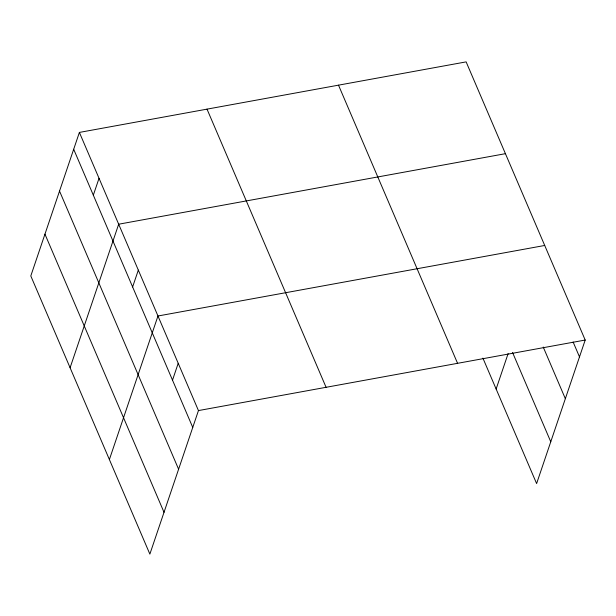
<?xml version="1.0" encoding="UTF-8"?>
<svg xmlns="http://www.w3.org/2000/svg" width="616" height="616" viewBox="0 0 616 616"><rect width="100%" height="100%" fill="white"/><g stroke="black" fill="none" stroke-linecap="round" stroke-linejoin="round"><path stroke-width="0.92" d="M79.387 132.417L30.8 275.953L149.865 554.115L198.452 410.579L79.387 132.417L466.135 61.885L585.2 340.047L536.613 483.583L482.906 358.119M93.324 195.164L99.03 178.317M70.093 367.744L118.68 224.209L505.428 153.677M132.617 286.956L138.323 270.108M109.386 459.544L157.966 316L544.713 245.468M172.511 380.141L178.209 363.294M496.134 389.004L508.131 353.561M198.452 410.579L585.2 340.047M573.126 342.011L579.494 356.895M543.227 347.039L565.349 398.706M512.535 352.452L550.766 441.772M338.507 85.162L457.572 363.325M207.015 109.14L326.08 387.302M73.681 149.264L192.746 427.427M59.529 191.076L178.601 469.238M44.953 234.149L164.018 512.304"/></g></svg>
